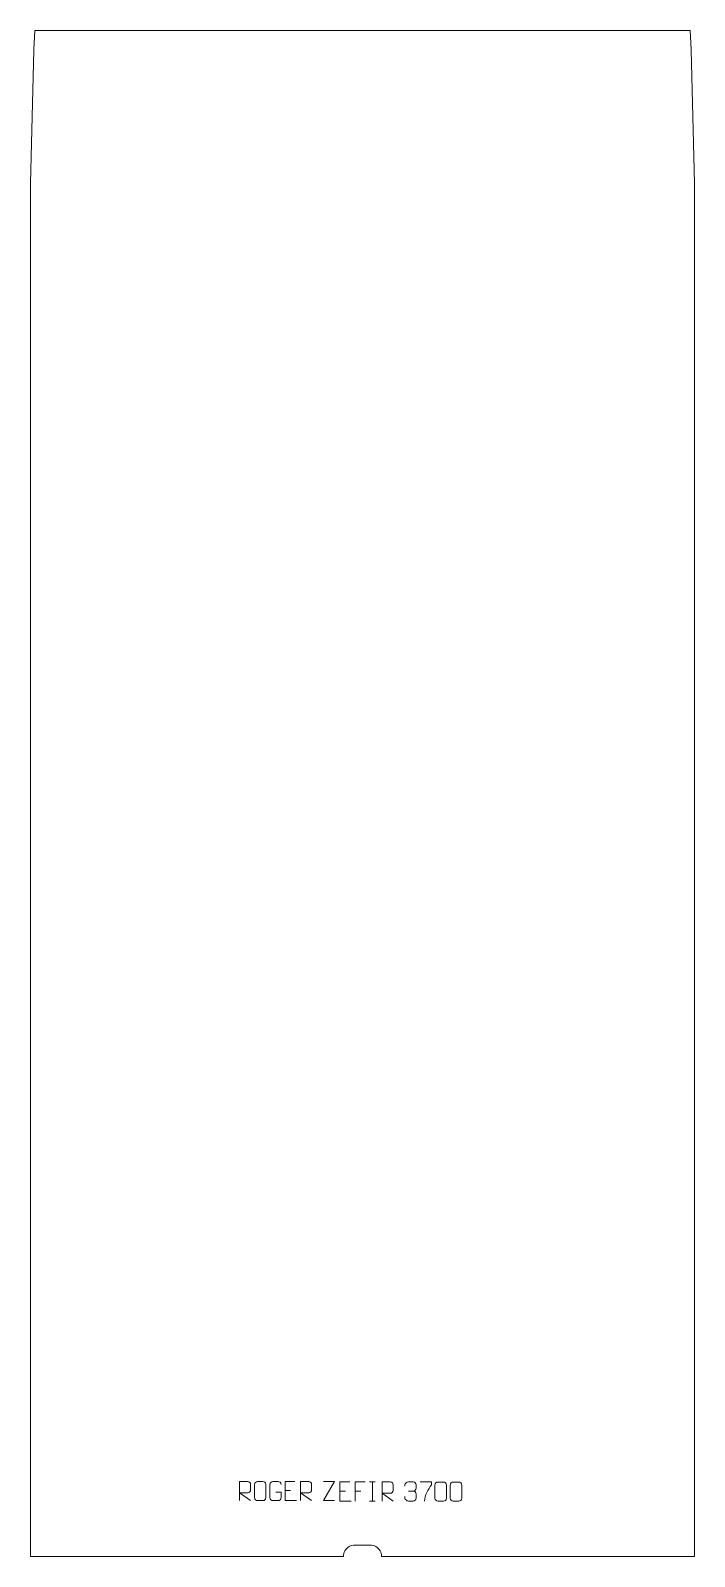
# Model space of a CAD drawing. Header units: millimetres. Extents: x -429 to 441, y -1350 to 650.
import ezdxf

# ---------------------------------------------------------------- set-up
doc = ezdxf.new("R2010")
doc.units = ezdxf.units.MM
doc.header["$MEASUREMENT"] = 0
doc.layers.add('layer 1', color=7, linetype='Continuous')

msp = doc.modelspace()

# ---------------------------------------------------------------- linework, layer by layer
at = {"layer": 'layer 1', "color": 242, "lineweight": 9}
msp.add_open_spline([(436.9631, 625.1792), (436.9631, 625.1792), (436.9902, 624.3587), (436.9902, 624.3587), (436.9902, 624.3587), (436.9902, 624.3587), (441.3496, 450.0006), (441.3496, 450.0006), (441.3496, 450.0006), (441.3496, 450.0006), (441.3496, -1349.9991), (441.3496, -1349.9991), (441.3496, -1349.9991), (441.3496, -1349.9991), (31.3494, -1349.9991), (31.3494, -1349.9991), (31.3494, -1349.9991), (31.3494, -1349.9991), (31.222, -1348.0414), (31.222, -1348.0414), (31.222, -1348.0414), (31.222, -1348.0414), (30.8394, -1346.1163), (30.8394, -1346.1163), (30.8394, -1346.1163), (30.8394, -1346.1163), (30.2082, -1344.2595), (30.2082, -1344.2595), (30.2082, -1344.2595), (30.2082, -1344.2595), (29.3412, -1342.4983), (29.3412, -1342.4983), (29.3412, -1342.4983), (29.3412, -1342.4983), (28.251, -1340.8678), (28.251, -1340.8678), (28.251, -1340.8678), (28.251, -1340.8678), (26.9566, -1339.3918), (26.9566, -1339.3918), (26.9566, -1339.3918), (26.9566, -1339.3918), (25.4811, -1338.0992), (25.4811, -1338.0992), (25.4811, -1338.0992), (25.4811, -1338.0992), (23.8505, -1337.009), (23.8505, -1337.009), (23.8505, -1337.009), (23.8505, -1337.009), (22.0908, -1336.1407), (22.0908, -1336.1407), (22.0908, -1336.1407), (22.0908, -1336.1407), (20.2325, -1335.5109), (20.2325, -1335.5109), (20.2325, -1335.5109), (20.2325, -1335.5109), (18.3088, -1335.1268), (18.3088, -1335.1268), (18.3088, -1335.1268), (18.3088, -1335.1268), (16.3498, -1334.9994), (16.3498, -1334.9994), (16.3498, -1334.9994), (16.3498, -1334.9994), (-3.6499, -1334.9994), (-3.6499, -1334.9994), (-3.6499, -1334.9994), (-3.6499, -1334.9994), (-5.6084, -1335.1268), (-5.6084, -1335.1268), (-5.6084, -1335.1268), (-5.6084, -1335.1268), (-7.5321, -1335.5109), (-7.5321, -1335.5109), (-7.5321, -1335.5109), (-7.5321, -1335.5109), (-9.3908, -1336.1407), (-9.3908, -1336.1407), (-9.3908, -1336.1407), (-9.3908, -1336.1407), (-11.1501, -1337.009), (-11.1501, -1337.009), (-11.1501, -1337.009), (-11.1501, -1337.009), (-12.7807, -1338.0992), (-12.7807, -1338.0992), (-12.7807, -1338.0992), (-12.7807, -1338.0992), (-14.2567, -1339.3918), (-14.2567, -1339.3918), (-14.2567, -1339.3918), (-14.2567, -1339.3918), (-15.5511, -1340.8678), (-15.5511, -1340.8678), (-15.5511, -1340.8678), (-15.5511, -1340.8678), (-16.6395, -1342.4983), (-16.6395, -1342.4983), (-16.6395, -1342.4983), (-16.6395, -1342.4983), (-17.5083, -1344.2595), (-17.5083, -1344.2595), (-17.5083, -1344.2595), (-17.5083, -1344.2595), (-18.1394, -1346.1163), (-18.1394, -1346.1163), (-18.1394, -1346.1163), (-18.1394, -1346.1163), (-18.5216, -1348.0414), (-18.5216, -1348.0414), (-18.5216, -1348.0414), (-18.5216, -1348.0414), (-18.6495, -1349.9991), (-18.6495, -1349.9991), (-18.6495, -1349.9991), (-18.6495, -1349.9991), (-428.6496, -1349.9991), (-428.6496, -1349.9991), (-428.6496, -1349.9991), (-428.6496, -1349.9991), (-428.6496, 450.0006), (-428.6496, 450.0006), (-428.6496, 450.0006), (-428.6496, 450.0006), (-424.2902, 624.3587), (-424.2902, 624.3587), (-424.2902, 624.3587), (-424.2902, 624.3587), (-424.2631, 625.1792), (-424.2631, 625.1792), (-424.2631, 625.1792), (-424.2631, 625.1792), (-423.1811, 650), (-423.1811, 650), (-423.1811, 650), (-423.1811, 650), (435.8828, 650), (435.8828, 650), (435.8828, 650), (435.8828, 650), (436.9631, 625.1792), (436.9631, 625.1792)], degree=3, knots=[0, 0, 0, 0, 0.027027027, 0.027027027, 0.027027027, 0.027027027, 0.054054054, 0.054054054, 0.054054054, 0.054054054, 0.081081081, 0.081081081, 0.081081081, 0.081081081, 0.108108108, 0.108108108, 0.108108108, 0.108108108, 0.135135135, 0.135135135, 0.135135135, 0.135135135, 0.162162162, 0.162162162, 0.162162162, 0.162162162, 0.189189189, 0.189189189, 0.189189189, 0.189189189, 0.216216216, 0.216216216, 0.216216216, 0.216216216, 0.243243243, 0.243243243, 0.243243243, 0.243243243, 0.27027027, 0.27027027, 0.27027027, 0.27027027, 0.297297297, 0.297297297, 0.297297297, 0.297297297, 0.324324324, 0.324324324, 0.324324324, 0.324324324, 0.351351351, 0.351351351, 0.351351351, 0.351351351, 0.378378378, 0.378378378, 0.378378378, 0.378378378, 0.405405405, 0.405405405, 0.405405405, 0.405405405, 0.432432432, 0.432432432, 0.432432432, 0.432432432, 0.459459459, 0.459459459, 0.459459459, 0.459459459, 0.486486486, 0.486486486, 0.486486486, 0.486486486, 0.513513514, 0.513513514, 0.513513514, 0.513513514, 0.540540541, 0.540540541, 0.540540541, 0.540540541, 0.567567568, 0.567567568, 0.567567568, 0.567567568, 0.594594595, 0.594594595, 0.594594595, 0.594594595, 0.621621622, 0.621621622, 0.621621622, 0.621621622, 0.648648649, 0.648648649, 0.648648649, 0.648648649, 0.675675676, 0.675675676, 0.675675676, 0.675675676, 0.702702703, 0.702702703, 0.702702703, 0.702702703, 0.72972973, 0.72972973, 0.72972973, 0.72972973, 0.756756757, 0.756756757, 0.756756757, 0.756756757, 0.783783784, 0.783783784, 0.783783784, 0.783783784, 0.810810811, 0.810810811, 0.810810811, 0.810810811, 0.837837838, 0.837837838, 0.837837838, 0.837837838, 0.864864865, 0.864864865, 0.864864865, 0.864864865, 0.891891892, 0.891891892, 0.891891892, 0.891891892, 0.918918919, 0.918918919, 0.918918919, 0.918918919, 0.945945946, 0.945945946, 0.945945946, 0.945945946, 1, 1, 1, 1], dxfattribs=at)
at = {"layer": 'layer 1', "color": 250, "lineweight": 9}
for points, knots in [([(-154.9382, -1276.6995), (-154.9382, -1276.6995), (-154.9382, -1251.746), (-154.9382, -1251.746), (-154.9382, -1251.746), (-151.3434, -1251.746), (-147.7479, -1251.746), (-144.1527, -1251.746), (-144.1527, -1251.746), (-141.8274, -1251.7837), (-140.2701, -1253.2737), (-140.2742, -1255.6401), (-140.2742, -1255.6401), (-140.2746, -1257.6756), (-140.2746, -1260.735), (-140.2742, -1262.771), (-140.2742, -1262.771), (-140.2807, -1264.6465), (-142.093, -1266.5883), (-144.1025, -1266.6074), (-144.1025, -1266.6074), (-144.1025, -1266.6074), (-154.9382, -1266.6074), (-154.9382, -1266.6074), (-154.9382, -1266.6074), (-154.9382, -1266.6074), (-140.2835, -1276.6995), (-140.2835, -1276.6995)], [0, 0, 0, 0, 0.125, 0.125, 0.125, 0.125, 0.25, 0.25, 0.25, 0.25, 0.375, 0.375, 0.375, 0.375, 0.5, 0.5, 0.5, 0.5, 0.625, 0.625, 0.625, 0.625, 0.75, 0.75, 0.75, 0.75, 1, 1, 1, 1]), ([(-131.1258, -1251.7463), (-128.8001, -1251.7463), (-126.474, -1251.7463), (-124.1479, -1251.7463), (-124.1479, -1251.7463), (-122.2013, -1251.7107), (-120.2099, -1253.2023), (-120.1832, -1255.6399), (-120.1832, -1255.6399), (-120.1836, -1261.3868), (-120.1836, -1267.1341), (-120.1832, -1272.8818), (-120.1832, -1272.8818), (-120.323, -1275.2052), (-122.0002, -1276.6848), (-124.1479, -1276.6956), (-124.1479, -1276.6956), (-126.4798, -1276.6952), (-128.8117, -1276.6952), (-131.1432, -1276.6956), (-131.1432, -1276.6956), (-133.0682, -1276.801), (-135.0403, -1274.9165), (-135.0291, -1272.8992), (-135.0291, -1272.8992), (-135.0288, -1267.1291), (-135.0288, -1261.3594), (-135.0291, -1255.5901), (-135.0291, -1255.5901), (-135.0249, -1253.452), (-133.2782, -1251.7328), (-131.1258, -1251.7463)], [0, 0, 0, 0, 0.111111111, 0.111111111, 0.111111111, 0.111111111, 0.222222222, 0.222222222, 0.222222222, 0.222222222, 0.333333333, 0.333333333, 0.333333333, 0.333333333, 0.444444444, 0.444444444, 0.444444444, 0.444444444, 0.555555556, 0.555555556, 0.555555556, 0.555555556, 0.666666667, 0.666666667, 0.666666667, 0.666666667, 0.777777778, 0.777777778, 0.777777778, 0.777777778, 1, 1, 1, 1]), ([(-107.3513, -1265.7138), (-107.3513, -1265.7138), (-100.1832, -1265.7138), (-100.1832, -1265.7138), (-100.1832, -1265.7138), (-100.1832, -1265.7138), (-100.1832, -1272.8819), (-100.1832, -1272.8819), (-100.1832, -1272.8819), (-100.3229, -1275.2053), (-102.0001, -1276.6849), (-104.1479, -1276.6957), (-104.1479, -1276.6957), (-106.4797, -1276.6953), (-108.8117, -1276.6953), (-111.1432, -1276.6957), (-111.1432, -1276.6957), (-113.0681, -1276.8011), (-115.0403, -1274.9166), (-115.0291, -1272.8993), (-115.0291, -1272.8993), (-115.0287, -1267.1292), (-115.0287, -1261.3595), (-115.0291, -1255.5902), (-115.0291, -1255.5902), (-115.0249, -1253.4521), (-113.2781, -1251.7329), (-111.1258, -1251.7463), (-111.1258, -1251.7463), (-108.8001, -1251.7463), (-106.474, -1251.7463), (-104.1479, -1251.7463), (-104.1479, -1251.7463), (-102.2012, -1251.7109), (-100.2098, -1253.2024), (-100.1832, -1255.6401)], [0, 0, 0, 0, 0.1, 0.1, 0.1, 0.1, 0.2, 0.2, 0.2, 0.2, 0.3, 0.3, 0.3, 0.3, 0.4, 0.4, 0.4, 0.4, 0.5, 0.5, 0.5, 0.5, 0.6, 0.6, 0.6, 0.6, 0.7, 0.7, 0.7, 0.7, 0.8, 0.8, 0.8, 0.8, 1, 1, 1, 1]), ([(-82.1652, -1251.746), (-82.1652, -1251.746), (-95.0391, -1251.746), (-95.0391, -1251.746), (-95.0391, -1251.746), (-95.0391, -1251.746), (-95.0391, -1276.6996), (-95.0391, -1276.6996), (-95.0391, -1276.6996), (-95.0391, -1276.6996), (-80.1733, -1276.6996), (-80.1733, -1276.6996)], [0, 0, 0, 0, 0.25, 0.25, 0.25, 0.25, 0.5, 0.5, 0.5, 0.5, 1, 1, 1, 1]), ([(-74.9382, -1276.6995), (-74.9382, -1276.6995), (-74.9382, -1251.746), (-74.9382, -1251.746), (-74.9382, -1251.746), (-71.3434, -1251.746), (-67.7479, -1251.746), (-64.1527, -1251.746), (-64.1527, -1251.746), (-61.8274, -1251.7837), (-60.2701, -1253.2737), (-60.2742, -1255.6401), (-60.2742, -1255.6401), (-60.2746, -1257.6756), (-60.2746, -1260.735), (-60.2742, -1262.771), (-60.2742, -1262.771), (-60.2807, -1264.6465), (-62.093, -1266.5883), (-64.1025, -1266.6074), (-64.1025, -1266.6074), (-64.1025, -1266.6074), (-74.9382, -1266.6074), (-74.9382, -1266.6074), (-74.9382, -1266.6074), (-74.9382, -1266.6074), (-60.2835, -1276.6995), (-60.2835, -1276.6995)], [0, 0, 0, 0, 0.125, 0.125, 0.125, 0.125, 0.25, 0.25, 0.25, 0.25, 0.375, 0.375, 0.375, 0.375, 0.5, 0.5, 0.5, 0.5, 0.625, 0.625, 0.625, 0.625, 0.75, 0.75, 0.75, 0.75, 1, 1, 1, 1]), ([(-30.3087, -1276.7015), (-30.3087, -1276.7015), (-44.9277, -1276.7015), (-44.9277, -1276.7015), (-44.9277, -1276.7015), (-44.9277, -1276.7015), (-30.2844, -1251.7441), (-30.2844, -1251.7441), (-30.2844, -1251.7441), (-30.2844, -1251.7441), (-44.9277, -1251.7441), (-44.9277, -1251.7441)], [0, 0, 0, 0, 0.25, 0.25, 0.25, 0.25, 0.5, 0.5, 0.5, 0.5, 1, 1, 1, 1]), ([(-10.3162, -1252.3431), (-10.3162, -1252.3431), (-23.1901, -1252.3431), (-23.1901, -1252.3431), (-23.1901, -1252.3431), (-23.1901, -1252.3431), (-23.1901, -1277.2967), (-23.1901, -1277.2967), (-23.1901, -1277.2967), (-23.1901, -1277.2967), (-8.3243, -1277.2967), (-8.3243, -1277.2967)], [0, 0, 0, 0, 0.25, 0.25, 0.25, 0.25, 0.5, 0.5, 0.5, 0.5, 1, 1, 1, 1]), ([(9.6839, -1252.3431), (9.6839, -1252.3431), (-3.1901, -1252.3431), (-3.1901, -1252.3431), (-3.1901, -1252.3431), (-3.1901, -1252.3431), (-3.1901, -1277.2967), (-3.1901, -1277.2967)], [0, 0, 0, 0, 0.333333333, 0.333333333, 0.333333333, 0.333333333, 1, 1, 1, 1]), ([(31.9149, -1277.2966), (31.9149, -1277.2966), (31.9149, -1252.3431), (31.9149, -1252.3431), (31.9149, -1252.3431), (35.5097, -1252.3431), (39.1052, -1252.3431), (42.7004, -1252.3431), (42.7004, -1252.3431), (45.0257, -1252.3808), (46.583, -1253.8708), (46.5789, -1256.2372), (46.5789, -1256.2372), (46.5785, -1258.2727), (46.5785, -1261.3321), (46.5789, -1263.3681), (46.5789, -1263.3681), (46.5724, -1265.2436), (44.7601, -1267.1854), (42.7506, -1267.2045), (42.7506, -1267.2045), (42.7506, -1267.2045), (31.9149, -1267.2045), (31.9149, -1267.2045), (31.9149, -1267.2045), (31.9149, -1267.2045), (46.5696, -1277.2966), (46.5696, -1277.2966)], [0, 0, 0, 0, 0.125, 0.125, 0.125, 0.125, 0.25, 0.25, 0.25, 0.25, 0.375, 0.375, 0.375, 0.375, 0.5, 0.5, 0.5, 0.5, 0.625, 0.625, 0.625, 0.625, 0.75, 0.75, 0.75, 0.75, 1, 1, 1, 1]), ([(61.8997, -1258.0378), (61.8997, -1258.0378), (61.8997, -1256.1806), (61.8997, -1256.1806), (61.8997, -1256.1806), (61.8854, -1254.4387), (64.5499, -1252.3206), (66.609, -1252.3433), (66.609, -1252.3433), (68.6731, -1252.3433), (70.7371, -1252.3433), (72.8008, -1252.3433), (72.8008, -1252.3433), (74.9953, -1252.3345), (76.5936, -1254.1813), (76.638, -1256.0934), (76.638, -1256.0934), (76.6376, -1257.5285), (76.6376, -1258.9636), (76.638, -1260.3991), (76.638, -1260.3991), (76.5894, -1262.0526), (74.9868, -1264.2826), (72.7885, -1264.2726), (72.7885, -1264.2726), (74.9922, -1264.2838), (76.6002, -1266.087), (76.6542, -1268.1465), (76.6542, -1268.1465), (76.6538, -1269.9312), (76.6538, -1271.7159), (76.6542, -1273.501), (76.6542, -1273.501), (76.6643, -1275.5624), (74.6094, -1277.3255), (72.7885, -1277.3174), (72.7885, -1277.3174), (70.7232, -1277.3171), (68.658, -1277.3171), (66.5924, -1277.3174), (66.5924, -1277.3174), (64.4238, -1277.3059), (61.8928, -1274.9057), (61.8742, -1273.4439), (61.8742, -1273.4439), (61.8742, -1273.4439), (61.8742, -1271.5353), (61.8742, -1271.5353)], [0, 0, 0, 0, 0.076923077, 0.076923077, 0.076923077, 0.076923077, 0.153846154, 0.153846154, 0.153846154, 0.153846154, 0.230769231, 0.230769231, 0.230769231, 0.230769231, 0.307692308, 0.307692308, 0.307692308, 0.307692308, 0.384615385, 0.384615385, 0.384615385, 0.384615385, 0.461538462, 0.461538462, 0.461538462, 0.461538462, 0.538461538, 0.538461538, 0.538461538, 0.538461538, 0.615384615, 0.615384615, 0.615384615, 0.615384615, 0.692307692, 0.692307692, 0.692307692, 0.692307692, 0.769230769, 0.769230769, 0.769230769, 0.769230769, 0.846153846, 0.846153846, 0.846153846, 0.846153846, 1, 1, 1, 1]), ([(81.8562, -1252.351), (81.8562, -1252.351), (96.6723, -1252.351), (96.6723, -1252.351), (96.6723, -1252.351), (96.672, -1253.6006), (96.672, -1254.8502), (96.6723, -1256.1), (96.6723, -1256.1), (92.6779, -1262.0971), (87.7627, -1269.9307), (87.7627, -1277.3095)], [0, 0, 0, 0, 0.25, 0.25, 0.25, 0.25, 0.5, 0.5, 0.5, 0.5, 1, 1, 1, 1]), ([(105.3011, -1252.4672), (107.6672, -1252.4672), (110.0337, -1252.4672), (112.4002, -1252.4672), (112.4002, -1252.4672), (114.3807, -1252.4316), (116.4067, -1253.9259), (116.4338, -1256.368), (116.4338, -1256.368), (116.4334, -1262.1254), (116.4334, -1267.8832), (116.4338, -1273.6414), (116.4338, -1273.6414), (116.2917, -1275.969), (114.5853, -1277.4513), (112.4002, -1277.4621), (112.4002, -1277.4621), (110.0278, -1277.4617), (107.6554, -1277.4617), (105.2834, -1277.4621), (105.2834, -1277.4621), (103.3249, -1277.5677), (101.3185, -1275.6798), (101.3299, -1273.6588), (101.3299, -1273.6588), (101.3303, -1267.8782), (101.3303, -1262.0979), (101.3299, -1256.3181), (101.3299, -1256.3181), (101.3342, -1254.1761), (103.1113, -1252.4536), (105.3011, -1252.4672)], [0, 0, 0, 0, 0.111111111, 0.111111111, 0.111111111, 0.111111111, 0.222222222, 0.222222222, 0.222222222, 0.222222222, 0.333333333, 0.333333333, 0.333333333, 0.333333333, 0.444444444, 0.444444444, 0.444444444, 0.444444444, 0.555555556, 0.555555556, 0.555555556, 0.555555556, 0.666666667, 0.666666667, 0.666666667, 0.666666667, 0.777777778, 0.777777778, 0.777777778, 0.777777778, 1, 1, 1, 1]), ([(125.3011, -1252.4672), (127.6672, -1252.4672), (130.0337, -1252.4672), (132.4002, -1252.4672), (132.4002, -1252.4672), (134.3807, -1252.4316), (136.4067, -1253.9259), (136.4338, -1256.368), (136.4338, -1256.368), (136.4334, -1262.1254), (136.4334, -1267.8832), (136.4338, -1273.6414), (136.4338, -1273.6414), (136.2917, -1275.969), (134.5853, -1277.4513), (132.4002, -1277.4621), (132.4002, -1277.4621), (130.0278, -1277.4617), (127.6554, -1277.4617), (125.2834, -1277.4621), (125.2834, -1277.4621), (123.3249, -1277.5677), (121.3185, -1275.6798), (121.3299, -1273.6588), (121.3299, -1273.6588), (121.3303, -1267.8782), (121.3303, -1262.0979), (121.3299, -1256.3181), (121.3299, -1256.3181), (121.3342, -1254.1761), (123.1113, -1252.4536), (125.3011, -1252.4672)], [0, 0, 0, 0, 0.111111111, 0.111111111, 0.111111111, 0.111111111, 0.222222222, 0.222222222, 0.222222222, 0.222222222, 0.333333333, 0.333333333, 0.333333333, 0.333333333, 0.444444444, 0.444444444, 0.444444444, 0.444444444, 0.555555556, 0.555555556, 0.555555556, 0.555555556, 0.666666667, 0.666666667, 0.666666667, 0.666666667, 0.777777778, 0.777777778, 0.777777778, 0.777777778, 1, 1, 1, 1])]:
    msp.add_open_spline(points, degree=3, knots=knots, dxfattribs=at)
for points in [[(15.6628, -1252.3431), (15.6628, -1252.3431), (22.8309, -1252.3431), (22.8309, -1252.3431)], [(19.2468, -1252.3431), (19.2468, -1252.3431), (19.2468, -1277.2966), (19.2468, -1277.2966)], [(-95.0391, -1263.6257), (-95.0391, -1263.6257), (-87.871, -1263.6257), (-87.871, -1263.6257)], [(-23.1901, -1264.2228), (-23.1901, -1264.2228), (-16.022, -1264.2228), (-16.022, -1264.2228)], [(-3.1901, -1264.2228), (-3.1901, -1264.2228), (3.978, -1264.2228), (3.978, -1264.2228)], [(15.6628, -1277.2966), (15.6628, -1277.2966), (22.8309, -1277.2966), (22.8309, -1277.2966)], [(66.6094, -1264.283), (66.6094, -1264.283), (72.8058, -1264.283), (72.8058, -1264.283)]]:
    msp.add_open_spline(points, degree=3, dxfattribs=at)

doc.saveas('drawing.dxf')
